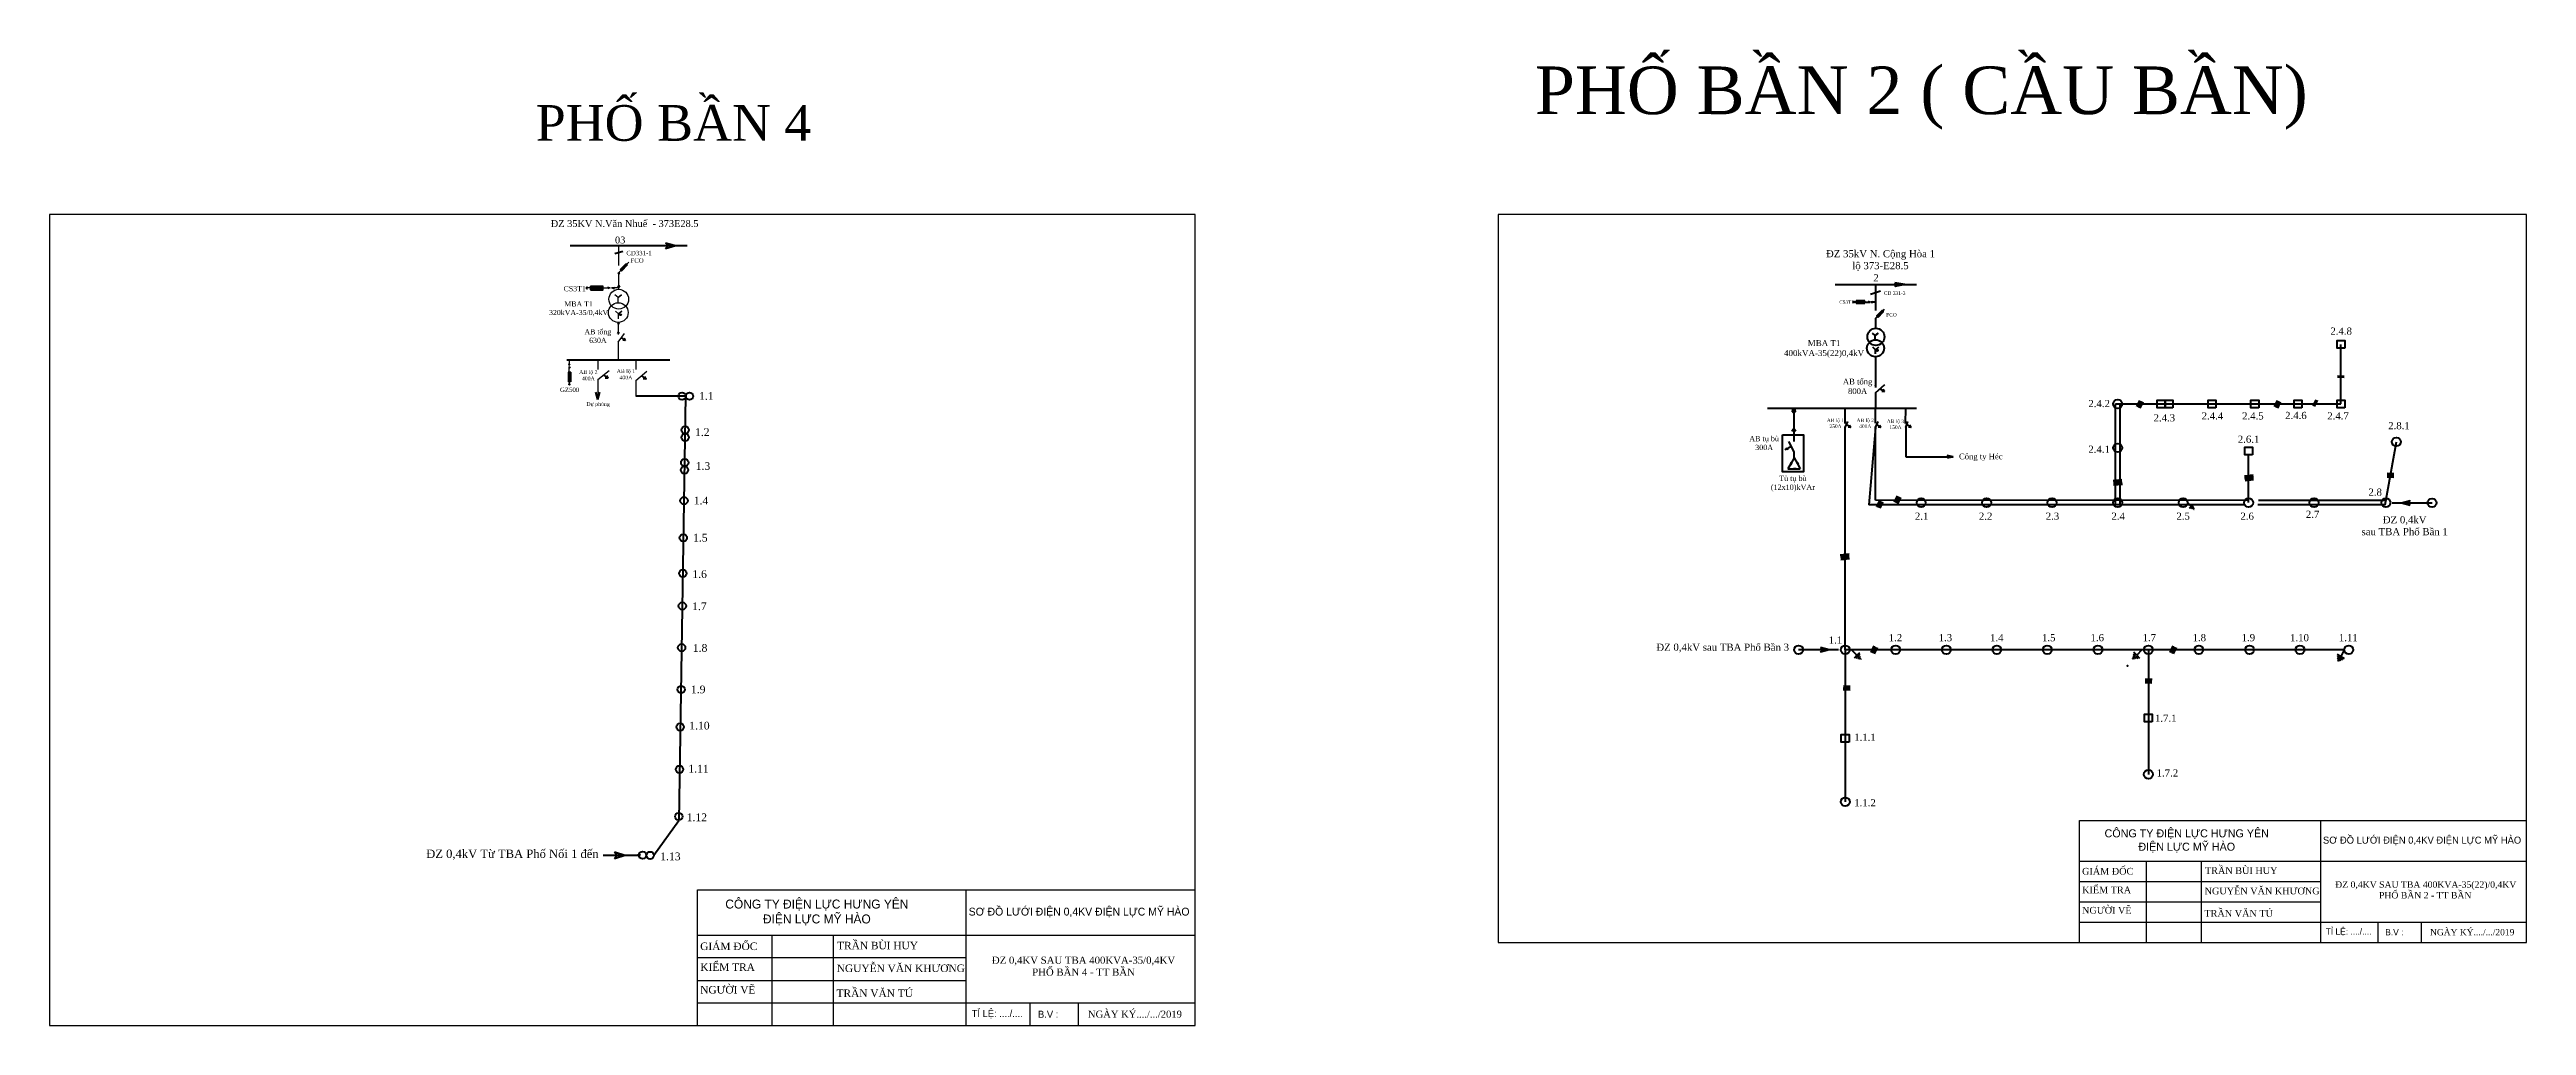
# Model space of a CAD drawing. Extents: x -2498 to 13808, y -1476 to 9052.
# Drawn here: x 2253 to 3294, y 3490 to 3900 of the extents above; entities that cross this region are included whole.
import ezdxf

# ---------------------------------------------------------------- set-up
doc = ezdxf.new("R2010")
doc.units = 0
doc.header["$LTSCALE"] = 0.08
doc.header["$MEASUREMENT"] = 0
doc.layers.get('0').update_dxf_attribs({"linetype": 'CONTINUOUS', "lineweight": 40})
doc.layers.add('CHU', color=50, linetype='CONTINUOUS')
doc.layers.add('Duong manh', color=8, linetype='CONTINUOUS')
doc.layers.add('khung', color=3, linetype='CONTINUOUS', lineweight=18)
doc.layers.add('NET DAM', color=6, linetype='CONTINUOUS', lineweight=25)
doc.styles.add('anh thong', font='times.ttf', dxfattribs={"height": 0.5})
doc.styles.get("Standard").update_dxf_attribs({"font": 'VHTEKN.TTF', "height": 2.5})

# ---------------------------------------------------------------- blocks, each defined once
blk = doc.blocks.new('khung')
at = {"layer": 'khung', "color": 5, "lineweight": -3, "ltscale": 4}
for p, q in [((630143, 2296299), (632881, 2296299)), ((630143, 2295554), (630143, 2296299)), ((631620, 2296299), (631620, 2295554)), ((630143, 2296051), (631457, 2296051)), ((630143, 2296051), (632881, 2296051)), ((630552, 2296051), (630552, 2295554)), ((630889, 2296051), (630889, 2295554)), ((630143, 2295927), (631620, 2295927)), ((630143, 2295802), (631620, 2295802)), ((630143, 2295678), (631512, 2295678)), ((630143, 2295678), (632881, 2295678)), ((631973, 2295554), (631973, 2295678)), ((632238, 2295554), (632238, 2295678))]:
    blk.add_line(p, q, dxfattribs=at)
blk.add_lwpolyline([(632881, 2300009), (626581, 2300009), (626581, 2295554), (632881, 2295554), (632881, 2300009)], dxfattribs=at)
at = {"layer": 'Duong manh', "color": 0, "lineweight": -3, "ltscale": 4}
for s, insert, char_height, width, attachment_point in [('{\\f.VnAvantH|b0|i0|c0|p34;C¤NG TY §IÖN LùC H¦NG Y£N\\P®iÖn lùc mü hµo}', (630800, 2296175), 49.14, 1314.33, 5), ('{\\f.VnAvantH|b0|i0|c0|p34;s¬ ®å l\xadíi ®iÖn 0,4kv ®iÖn lùc mü hµo}', (632242, 2296175), 43.05, 1423.67, 5), ('{\\fTimes New Roman|b0|i0|c0|p18; GIÁM ĐỐC}', (630143, 2295989), 41.37, 409.06, 4), ('{\\fTimes New Roman|b0|i0|c0|p18; TRẦN BÙI HUY}', (630896, 2295993), 41.37, 536.86, 4), ('{\\fTimes New Roman|b0|i0|c0|p18; NGƯỜI VẼ}', (630143, 2295750), 41.37, 409.06, 4), ('{\\f.VnAvantH|b0|i0|c0|p34; \\fTimes New Roman|b0|i0|c0|p18; KIỂM TRA}', (630128, 2295875), 41.37, 409.06, 4), ('{\\fTimes New Roman|b0|i0|c0|p18; NGUYỄN VĂN KHƯƠNG}', (630894, 2295868), 41.37, 717.25, 4), ('{\\f.VnAvantH|b0|i0|c0|p34; \\fTimes New Roman|b0|i0|c0|p18;TRẦN VĂN TÚ}', (630893, 2295731), 41.37, 536.86, 4), ('{\\f.VnAvantH|b0|i0|c0|p34; tØ lÖ: ..../....}', (631637, 2295616), 38.48, 301.49, 4), ('{\\fTimes New Roman|b0|i0|c0|p18;NGÀY KÝ..../.../2019}', (632549, 2295616), 38.48, 820.67, 5), ('{\\f.VnAvantH|b0|i0|c0|p34;b.v :}', (632072, 2295616), 38.48, 424.34, 5)]:
    blk.add_mtext(s, dxfattribs=dict(at, insert=insert, char_height=char_height, width=width, attachment_point=attachment_point))

msp = doc.modelspace()

# ---------------------------------------------------------------- hatches: boundary and pattern name
at = {"ltscale": 8}
h = msp.add_hatch(color=7, dxfattribs=at)
h.paths.add_polyline_path([(2982.8, 3731.7), (2984, 3731.7), (2983.8, 3732.1)])
h.paths.add_polyline_path([(2982.8, 3731.7), (2983.8, 3732.1), (2983.6, 3732.5)])
msp.add_hatch(color=256).paths.add_polyline_path([(2500.8, 3561.5, 1), (2501.5, 3561.5, 1)])

# ---------------------------------------------------------------- linework, layer by layer
for p, q in [((2472.3, 3817.4), (2521.5, 3817.4)), ((2494.4, 3814.9), (2491.1, 3813.9)), ((2512.3, 3818.6), (2516.6, 3817.4)), ((2512.3, 3818.6), (2513.5, 3817.4)), ((2512.3, 3816.2), (2516.6, 3817.4)), ((2512.3, 3816.2), (2513.5, 3817.4)), ((3003.8, 3801), (3038.1, 3801)), ((3021, 3790.1), (3021, 3801)), ((3033.1, 3801), (3028.9, 3801.7)), ((3028.9, 3801.7), (3029.5, 3801)), ((3033.1, 3801), (3028.9, 3800.2)), ((3028.9, 3800.2), (3029.5, 3801)), ((3011.5, 3793.6), (3011.5, 3793.8)), ((3011.6, 3793.5), (3011.6, 3794)), ((3011.7, 3793.3), (3011.7, 3794.2)), ((3012.7, 3793.7), (3011.7, 3793.7)), ((3016.3, 3794.2), (3012.7, 3794.2)), ((3012.7, 3793.2), (3012.7, 3794.2)), ((3016.3, 3793.7), (3012.7, 3793.7)), ((3013, 3793.2), (3013, 3794.2)), ((3013.4, 3793.2), (3013.4, 3794.2)), ((3013.7, 3793.2), (3013.7, 3794.2)), ((3014, 3793.2), (3014, 3794.2)), ((3014.3, 3793.2), (3014.3, 3794.2)), ((3014.7, 3793.2), (3014.7, 3794.2)), ((3015, 3793.2), (3015, 3794.2)), ((3015.3, 3793.2), (3015.3, 3794.2)), ((3016.3, 3793.2), (3015.7, 3794.2)), ((3015.7, 3793.2), (3016.3, 3794.2)), ((3015.7, 3793.2), (3015.7, 3794.2)), ((3016.3, 3793.2), (3016.3, 3794.2)), ((3016.3, 3793.7), (3018.4, 3793.7)), ((3018.4, 3793.7), (3017.8, 3793.9)), ((3018.4, 3793.7), (3017.8, 3793.5)), ((3022.9, 3798.3), (3018.7, 3796.9)), ((3018.9, 3793.7), (3019.5, 3793.9)), ((3021, 3793.7), (3018.9, 3793.7)), ((3018.9, 3793.7), (3019.5, 3793.5)), ((3021, 3782.7), (3021, 3786.9)), ((2470.9, 3769.5), (2514.1, 3769.5)), ((3020.8, 3770.7), (3020.8, 3757.8)), ((3216.4, 3750.9), (3216.4, 3775.9)), ((3217.8, 3762.5), (3214.9, 3762.6)), ((3217.8, 3762), (3214.9, 3762.1)), ((2483.9, 3752.8), (2483.1, 3755.8)), ((2483.9, 3752.8), (2484.8, 3755.8)), ((2520.8, 3754.2), (2499.9, 3754.2)), ((2975.5, 3749.2), (3038.1, 3749.2)), ((3008.1, 3742.7), (3008.1, 3749.2)), ((3020.8, 3755.6), (3020.8, 3749.2)), ((3020.8, 3742.9), (3020.8, 3749.2)), ((3022.8, 3757.3), (3024.6, 3756.1)), ((3024.6, 3756.1), (3023.5, 3756.2)), ((3024.6, 3756.1), (3024.1, 3757.1)), ((3033.4, 3742.7), (3033.5, 3749.2)), ((3121.7, 3750.9), (3216.4, 3750.9)), ((3121.7, 3708.5), (3121.7, 3750.9)), ((3123.6, 3708.5), (3123.6, 3750.9)), ((3131.8, 3752.4), (3130.5, 3749.8)), ((3132.2, 3752.2), (3131, 3749.6)), ((3132.7, 3752), (3131.4, 3749.3)), ((3133.1, 3751.8), (3131.9, 3749.1)), ((3189.6, 3752.4), (3188.3, 3749.8)), ((3190, 3752.2), (3188.8, 3749.6)), ((3190.5, 3752), (3189.2, 3749.3)), ((3190.9, 3751.8), (3189.7, 3749.1)), ((3205.9, 3752.7), (3204.6, 3750.1)), ((3206.4, 3752.5), (3205.1, 3749.9)), ((3008.1, 3647.7), (3008.1, 3741)), ((3008.6, 3742.3), (3010.4, 3741.1)), ((3010.4, 3741.1), (3009.3, 3741.2)), ((3010.4, 3741), (3009.9, 3742)), ((3020.8, 3741), (3018, 3708.5)), ((3020.8, 3710.5), (3020.8, 3741)), ((3021.3, 3742.3), (3023.1, 3741)), ((3023.1, 3741), (3022, 3741.2)), ((3023.1, 3741), (3022.6, 3742)), ((3033.5, 3741.1), (3033.5, 3728.7)), ((3034, 3742.3), (3035.8, 3741.1)), ((3035.8, 3741.1), (3034.7, 3741.2)), ((3035.8, 3741.1), (3035.3, 3742.1)), ((3033.5, 3728.7), (3053.3, 3728.7)), ((3177.6, 3709.5), (3177.6, 3729.6)), ((3235, 3708.5), (3239.7, 3735)), ((3124.4, 3719.1), (3120.7, 3718.7)), ((3124.4, 3718.4), (3120.8, 3718)), ((3124.5, 3717.8), (3120.9, 3717.4)), ((3124.6, 3717.1), (3120.9, 3716.8)), ((3179.5, 3721), (3175.9, 3720.6)), ((3179.6, 3720.3), (3175.9, 3719.9)), ((3179.6, 3719.7), (3176, 3719.3)), ((3179.7, 3719), (3176.1, 3718.7)), ((3238.7, 3721.6), (3235.8, 3721.7)), ((3238.7, 3721.1), (3235.8, 3721.2)), ((3238.7, 3720.6), (3235.8, 3720.7)), ((3238.7, 3720.1), (3235.8, 3720.2)), ((3176, 3708.5), (3018, 3708.5)), ((3177.6, 3710.4), (3020.8, 3710.5)), ((3022.5, 3710.4), (3021.3, 3707.7)), ((3023, 3710.1), (3021.7, 3707.5)), ((3023.4, 3709.9), (3022.2, 3707.3)), ((3023.9, 3709.7), (3022.6, 3707.1)), ((3029.9, 3712.3), (3028.7, 3709.7)), ((3030.4, 3712.1), (3029.1, 3709.5)), ((3030.9, 3711.9), (3029.6, 3709.2)), ((3031.3, 3711.7), (3030.1, 3709)), ((3151.9, 3709.5), (3153.5, 3707.9)), ((3153.5, 3707.9), (3152.7, 3707)), ((3153.8, 3707.6), (3153.2, 3706.9)), ((3153.5, 3707.9), (3154.4, 3708.7)), ((3154.1, 3707.3), (3153.7, 3706.9)), ((3153.8, 3707.6), (3154.5, 3708.2)), ((3154.1, 3707.3), (3154.6, 3707.7)), ((3154.4, 3707), (3154.2, 3706.8)), ((3154.4, 3707), (3154.6, 3707.2)), ((3154.6, 3706.8), (3154.7, 3706.8)), ((3154.6, 3706.8), (3154.6, 3706.7)), ((3235, 3708.5), (3181.5, 3708.5)), ((3235.4, 3710.4), (3181.7, 3710.4)), ((3238, 3709.4), (3254.7, 3709.4)), ((3241.8, 3709.4), (3245.5, 3710.4)), ((3241.8, 3709.4), (3245.5, 3708.4)), ((3245.5, 3710.4), (3244.5, 3709.4)), ((3245.5, 3708.4), (3244.5, 3709.4)), ((3009.7, 3687.8), (3006, 3687.4)), ((3009.7, 3687.1), (3006.1, 3686.7)), ((3009.8, 3686.5), (3006.2, 3686.1)), ((3009.9, 3685.9), (3006.2, 3685.5)), ((3005.2, 3647.7), (2988.5, 3647.7)), ((3001.3, 3647.7), (2997.7, 3648.7)), ((2997.7, 3648.7), (2998.7, 3647.7)), ((3001.3, 3647.7), (2997.7, 3646.7)), ((2997.7, 3646.7), (2998.7, 3647.7)), ((3217.8, 3647.7), (3008.1, 3647.7)), ((3008.1, 3647.7), (3008.1, 3583.9)), ((3026.6, 3647.7), (3010.8, 3647.7)), ((3010.8, 3647.7), (3013, 3645.4)), ((3013, 3645.4), (3011.8, 3644.2)), ((3013.4, 3645), (3012.5, 3644.1)), ((3013, 3645.4), (3014.2, 3646.6)), ((3013.9, 3644.5), (3013.3, 3643.9)), ((3013.4, 3645), (3014.4, 3645.9)), ((3013.9, 3644.5), (3014.5, 3645.1)), ((3014.3, 3644.1), (3014, 3643.8)), ((3014.3, 3644.1), (3014.6, 3644.4)), ((3014.6, 3643.8), (3014.5, 3643.7)), ((3014.6, 3643.8), (3014.7, 3643.9)), ((3020.1, 3649.3), (3018.8, 3646.6)), ((3020.6, 3649.1), (3019.3, 3646.4)), ((3021, 3648.8), (3019.8, 3646.2)), ((3021.5, 3648.6), (3020.2, 3646)), ((3047.9, 3647.7), (3032, 3647.7)), ((3069.1, 3647.7), (3053.2, 3647.7)), ((3090.4, 3647.7), (3074.5, 3647.7)), ((3111.6, 3647.7), (3095.7, 3647.7)), ((3132.8, 3647.7), (3116.9, 3647.7)), ((3129, 3643.9), (3128.9, 3644)), ((3129.3, 3644.2), (3129, 3644.5)), ((3129, 3643.9), (3129.1, 3643.8)), ((3129.7, 3644.6), (3129.1, 3645.2)), ((3130.1, 3645), (3129.2, 3645.9)), ((3129.3, 3644.2), (3129.6, 3643.9)), ((3130.6, 3645.4), (3129.4, 3646.7)), ((3129.7, 3644.6), (3130.3, 3644)), ((3130.1, 3645), (3131.1, 3644.1)), ((3132.8, 3647.7), (3130.6, 3645.4)), ((3130.6, 3645.4), (3131.8, 3644.2)), ((3135.5, 3647.7), (3135.5, 3617.5)), ((3154.1, 3647.7), (3138.2, 3647.7)), ((3145.8, 3649.3), (3144.5, 3646.6)), ((3146.2, 3649.1), (3145, 3646.4)), ((3146.7, 3648.8), (3145.4, 3646.2)), ((3147.2, 3648.6), (3145.9, 3646)), ((3175.3, 3647.7), (3159.4, 3647.7)), ((3196.5, 3647.7), (3180.7, 3647.7)), ((3216.3, 3644.9), (3214.8, 3645.7)), ((3216, 3644.3), (3214.9, 3645)), ((3215.7, 3643.8), (3214.9, 3644.2)), ((3215.4, 3643.3), (3215, 3643.5)), ((3215.4, 3643.3), (3215.8, 3643.1)), ((3215.7, 3643.8), (3216.4, 3643.4)), ((3216, 3644.3), (3217.1, 3643.7)), ((3217.8, 3647.7), (3216.3, 3644.9)), ((3216.3, 3644.9), (3217.8, 3644.1)), ((3137.1, 3635.2), (3134.1, 3635.3)), ((3137, 3634.7), (3134.1, 3634.8)), ((3137, 3634.2), (3134.1, 3634.3)), ((3137, 3633.7), (3134.1, 3633.8)), ((3215.2, 3642.9), (3215.1, 3643)), ((3215.2, 3642.9), (3215.3, 3642.9)), ((3010.2, 3631.3), (3007.2, 3631.4)), ((3010.2, 3630.8), (3007.2, 3630.9)), ((3010.2, 3632.3), (3007.3, 3632.4)), ((3010.2, 3631.8), (3007.3, 3631.9)), ((3135.5, 3617.5), (3135.5, 3595.4)), ((2486.1, 3561.5), (2501.2, 3561.5)), ((2490.9, 3562.9), (2495.2, 3561.5)), ((2490.9, 3562.9), (2492, 3561.5)), ((2490.9, 3560.1), (2495.2, 3561.5)), ((2490.9, 3560.1), (2492, 3561.5))]:
    msp.add_line(p, q)
at = {"color": 0, "lineweight": 30}
for p, q in [((2492.7, 3809.1), (2492.7, 3817.4)), ((2492.7, 3806.1), (2496.9, 3810.5)), ((2493.2, 3805.8), (2492.3, 3805.8)), ((2492.3, 3805.8), (2492.7, 3805.2)), ((2492.3, 3800), (2492.7, 3800.6)), ((2493.2, 3800), (2492.3, 3800)), ((2492.7, 3799), (2492.7, 3806.1)), ((2492.7, 3805.2), (2493.2, 3805.8)), ((2492.7, 3800.6), (2493.2, 3800)), ((2492.5, 3795.6), (2491.1, 3796.8)), ((2492.6, 3788.7), (2491.3, 3789.9)), ((2492.5, 3795.6), (2493.9, 3796.8)), ((2493.9, 3796.8), (2492.5, 3795.6)), ((2492.5, 3793.6), (2492.5, 3795.6)), ((2492.6, 3788.7), (2494, 3789.9)), ((2494, 3789.9), (2492.6, 3788.7)), ((2493, 3784.9), (2492.1, 3784.9)), ((2492.1, 3784.9), (2492.5, 3784.4)), ((2492.1, 3780.6), (2492.5, 3781.2)), ((2493, 3780.6), (2492.1, 3780.6)), ((2492.5, 3785.2), (2492.5, 3780.1)), ((2492.5, 3784.4), (2493, 3784.9)), ((2492.5, 3781.2), (2493, 3780.6)), ((2492.5, 3776.8), (2495.1, 3780.5)), ((2492.6, 3786.7), (2492.6, 3788.7)), ((2483.9, 3769.5), (2483.9, 3765.4)), ((2492.5, 3776.8), (2492.5, 3769.5)), ((2499.9, 3769.5), (2499.9, 3765.4)), ((2483.9, 3761.2), (2488.6, 3765)), ((2483.9, 3761.2), (2483.9, 3752.8)), ((2499.9, 3760.8), (2504.5, 3764.7)), ((2499.9, 3760.8), (2499.9, 3754.2))]:
    msp.add_line(p, q, dxfattribs=at)
at = {"lineweight": 30}
for p, q in [((2479.1, 3799.4), (2479.1, 3799.7)), ((2479.2, 3799.2), (2479.2, 3799.9)), ((2479.4, 3798.9), (2479.4, 3800.2)), ((2480.8, 3799.6), (2479.4, 3799.6)), ((2486.1, 3800.3), (2480.8, 3800.3)), ((2480.8, 3798.8), (2480.8, 3800.3)), ((2486.1, 3799.6), (2480.8, 3799.6)), ((2481.3, 3798.8), (2481.3, 3800.3)), ((2481.8, 3798.8), (2481.8, 3800.3)), ((2482.3, 3798.8), (2482.3, 3800.3)), ((2482.7, 3798.8), (2482.7, 3800.3)), ((2483.2, 3798.8), (2483.2, 3800.3)), ((2483.7, 3798.8), (2483.7, 3800.3)), ((2484.2, 3798.8), (2484.2, 3800.3)), ((2484.6, 3798.8), (2484.6, 3800.3)), ((2486.1, 3798.8), (2485.1, 3800.3)), ((2485.1, 3798.8), (2486.1, 3800.3)), ((2485.1, 3798.8), (2485.1, 3800.3)), ((2486.1, 3798.8), (2486.1, 3800.3)), ((2486.1, 3799.6), (2489.1, 3799.6)), ((2489.1, 3799.6), (2488.1, 3799.9)), ((2489.1, 3799.6), (2488.1, 3799.2)), ((2489.7, 3799.6), (2490.7, 3799.9)), ((2492.7, 3799.6), (2489.7, 3799.6)), ((2489.7, 3799.6), (2490.7, 3799.2)), ((2471.9, 3769.5), (2471.9, 3767.1)), ((2471.4, 3764.3), (2471.4, 3760.2)), ((2472.5, 3764.3), (2471.4, 3763.5)), ((2472.5, 3763.5), (2471.4, 3764.3)), ((2472.5, 3764.3), (2471.4, 3764.3)), ((2472.5, 3763.5), (2471.4, 3763.5)), ((2472.5, 3763.1), (2471.4, 3763.1)), ((2472.5, 3762.8), (2471.4, 3762.8)), ((2472.5, 3762.4), (2471.4, 3762.4)), ((2472.5, 3762), (2471.4, 3762)), ((2472.5, 3761.7), (2471.4, 3761.7)), ((2472.5, 3761.3), (2471.4, 3761.3)), ((2472.5, 3760.9), (2471.4, 3760.9)), ((2472.5, 3760.5), (2471.4, 3760.5)), ((2472.5, 3760.2), (2471.4, 3760.2)), ((2472.4, 3759.1), (2471.4, 3759.1)), ((2471.9, 3767.1), (2471.7, 3767.8)), ((2471.9, 3766.6), (2471.7, 3765.9)), ((2472.2, 3758.9), (2471.7, 3758.9)), ((2472, 3758.8), (2471.8, 3758.8)), ((2471.9, 3767.1), (2472.2, 3767.8)), ((2471.9, 3764.3), (2471.9, 3766.6)), ((2471.9, 3766.6), (2472.2, 3765.9)), ((2471.9, 3764.3), (2471.9, 3760.2)), ((2471.9, 3760.2), (2471.9, 3759.1))]:
    msp.add_line(p, q, dxfattribs=at)
at = {"color": 0, "linetype": 'Continuous', "lineweight": 40, "ltscale": 8}
for p, q in [((2480.8, 3798.8), (2486.1, 3798.8)), ((2472.5, 3760.2), (2472.5, 3764.3))]:
    msp.add_line(p, q, dxfattribs=at)
at = {"color": 0, "linetype": 'Continuous', "ltscale": 8}
msp.add_line((3012.7, 3793.2), (3016.3, 3793.2), dxfattribs=at)
at = {"color": 0}
for p, q in [((3021, 3786.9), (3024.6, 3790.7)), ((3020.7, 3779.7), (3019.6, 3780.7)), ((3020.7, 3779.7), (3022, 3780.7)), ((3022, 3780.7), (3020.7, 3779.7)), ((3020.7, 3778), (3020.7, 3779.7)), ((3020.8, 3773.7), (3019.7, 3774.7)), ((3020.9, 3770.5), (3020.7, 3770.5)), ((3020.7, 3770.5), (3020.8, 3770.3)), ((3020.8, 3773.7), (3022.1, 3774.7)), ((3022.1, 3774.7), (3020.8, 3773.7)), ((3020.8, 3772), (3020.8, 3773.7)), ((3020.8, 3770.3), (3020.9, 3770.5)), ((3020.8, 3758.6), (3020.6, 3758.4)), ((3020.6, 3758.4), (3020.9, 3758.4)), ((3020.8, 3755.6), (3024.8, 3759.1)), ((3020.9, 3758.4), (3020.8, 3758.6)), ((3053.4, 3728.7), (3051, 3729.3)), ((3053.4, 3728.7), (3051, 3728.1))]:
    msp.add_line(p, q, dxfattribs=at)
at = {"lineweight": 53}
for p, q in [((2493.8, 3778.7), (2495.4, 3777.6)), ((2495.5, 3777.5), (2495, 3778.5)), ((2495.5, 3777.5), (2494.4, 3777.7)), ((2486.2, 3763.1), (2488.3, 3761.7)), ((2488.3, 3761.7), (2487, 3761.8)), ((2488.3, 3761.7), (2487.7, 3762.8)), ((2502.2, 3762.7), (2504.2, 3761.3)), ((2504.3, 3761.3), (2503, 3761.4)), ((2504.2, 3761.3), (2503.7, 3762.4))]:
    msp.add_line(p, q, dxfattribs=at)
at = {"linetype": 'ByBlock'}
for p in [(2520.8, 3754.2), (2507.4, 3561.5)]:
    msp.add_line(p, (2517.9, 3576.1), dxfattribs=at)
at = {"color": 7}
for p, q in [((2987.4, 3748.2), (2985.7, 3748.2)), ((2985.7, 3748.2), (2986.5, 3747.2)), ((2986.5, 3747.2), (2987.4, 3748.2)), ((2985.7, 3739.6), (2986.5, 3740.6)), ((2987.4, 3739.6), (2985.7, 3739.6)), ((2986.5, 3740.6), (2987.4, 3739.6))]:
    msp.add_line(p, q, dxfattribs=at)
at = {"color": 7, "ltscale": 8}
for p, q in [((2986.5, 3749.2), (2986.5, 3735.1)), ((2985.5, 3733), (2982.8, 3731.7)), ((2982.8, 3731.7), (2983.6, 3732.5)), ((2983.6, 3732.5), (2984, 3731.7)), ((2986.6, 3730.8), (2984.4, 3735.2)), ((2986.6, 3728.3), (2985.4, 3726.1)), ((2986.6, 3728.3), (2986.6, 3730.8)), ((2986.6, 3728.3), (2987.9, 3726.1)), ((2985.2, 3725.8), (2984, 3723.7)), ((2984, 3723.7), (2986.6, 3723.7)), ((2984.9, 3726), (2985.6, 3725.7)), ((2985, 3726.3), (2985.8, 3725.9)), ((2986.6, 3724.1), (2986.6, 3723.3)), ((2986.6, 3723.7), (2986.6, 3723.7)), ((2987, 3724.1), (2987, 3723.3)), ((2987, 3723.7), (2989.2, 3723.7)), ((2988.2, 3726.3), (2987.5, 3725.9)), ((2988.4, 3726), (2987.7, 3725.7)), ((2988, 3725.8), (2989.2, 3723.7))]:
    msp.add_line(p, q, dxfattribs=at)
at = {"linetype": 'Continuous', "ltscale": 8}
for p, q in [((3008.1, 3741), (3009.2, 3743.5)), ((3020.8, 3741), (3021.9, 3743.5)), ((3033.5, 3741.1), (3034.4, 3743.6))]:
    msp.add_line(p, q, dxfattribs=at)
at = {"color": 0, "lineweight": 30}
msp.add_lwpolyline([(2493.8, 3806.7), (2496.3, 3809.3), (2495.7, 3809.8), (2493.3, 3807.3)], close=True, dxfattribs=at)
at = {"color": 0}
msp.add_lwpolyline([(3021.9, 3787.4), (3024.1, 3789.6), (3023.6, 3790.1), (3021.4, 3787.9)], close=True, dxfattribs=at)
for points in [[(3218, 3774.3), (3214.8, 3774.3), (3214.8, 3777.5), (3218, 3777.5)], [(3142.5, 3749.3), (3139.2, 3749.3), (3139.2, 3752.5), (3142.5, 3752.5)], [(3145.8, 3749.3), (3142.5, 3749.3), (3142.5, 3752.5), (3145.8, 3752.5)], [(3163.8, 3749.3), (3160.6, 3749.3), (3160.6, 3752.5), (3163.8, 3752.5)], [(3181.9, 3749.3), (3178.6, 3749.3), (3178.6, 3752.5), (3181.9, 3752.5)], [(3200, 3749.3), (3196.7, 3749.3), (3196.7, 3752.5), (3200, 3752.5)], [(3218, 3749.3), (3214.8, 3749.3), (3214.8, 3752.5), (3218, 3752.5)], [(3179.2, 3729.6), (3176, 3729.6), (3176, 3732.8), (3179.2, 3732.8)], [(3009.7, 3608.9), (3006.4, 3608.9), (3006.4, 3612.1), (3009.7, 3612.1)], [(3137.1, 3617.5), (3133.9, 3617.5), (3133.9, 3620.7), (3137.1, 3620.7)]]:
    msp.add_lwpolyline(points, close=True)
at = {"color": 7, "ltscale": 8}
msp.add_lwpolyline([(2981.7, 3738), (2990.6, 3738), (2990.6, 3722.4), (2981.7, 3722.4)], close=True, dxfattribs=at)
at = {"color": 0, "lineweight": 30}
for centre, radius in [((2492.5, 3789.3), 4.14), ((2492.7, 3794.9), 4.14), ((2493.4, 3788.4), 0.396)]:
    msp.add_circle(centre, radius, dxfattribs=at)
at = {"color": 0}
for centre, radius in [((3021, 3779.1), 3.59), ((3020.8, 3774.3), 3.59), ((3021.5, 3773.4), 0.344)]:
    msp.add_circle(centre, radius, dxfattribs=at)
for centre, radius in [((2519.3, 3754.2), 1.55), ((2522.4, 3754.2), 1.55), ((2520.6, 3740), 1.55), ((2520.6, 3736.9), 1.55), ((2520.4, 3726.3), 1.55), ((2520.3, 3723.2), 1.55), ((2520.1, 3710.3), 1.55), ((2519.8, 3694.7), 1.55), ((2519.6, 3679.8), 1.55), ((2519.4, 3666.1), 1.55), ((2519.1, 3648.6), 1.55), ((2518.9, 3631), 1.55), ((2518.5, 3615.3), 1.55), ((2518.2, 3597.5), 1.55), ((2517.9, 3577.7), 1.55), ((2501.2, 3561.5), 0.345), ((2502.7, 3561.5), 1.55), ((2505.9, 3561.4), 1.55)]:
    msp.add_circle(centre, radius)
at = {"linetype": 'Continuous', "ltscale": 8}
for centre in [(3122.6, 3750.9), (3239.7, 3735), (3122.6, 3732.5), (3040, 3709.5), (3067.5, 3709.5), (3095, 3709.5), (3122.6, 3709.5), (3150.1, 3709.5), (3177.6, 3709.5), (3205.1, 3709.5), (3235.3, 3709.5), (3254.7, 3709.4), (2988.5, 3647.7), (3008.1, 3647.7), (3029.3, 3647.7), (3050.6, 3647.7), (3071.8, 3647.7), (3093, 3647.7), (3114.3, 3647.7), (3135.5, 3647.7), (3156.7, 3647.7), (3178, 3647.7), (3199.2, 3647.7), (3219.7, 3647.7), (3135.5, 3595.4), (3008.1, 3583.9)]:
    msp.add_circle(centre, 1.87, dxfattribs=at)
for p in [(3153.8, 3707.6), (3154.1, 3707.3), (3154.4, 3707), (3013.4, 3645), (3013.9, 3644.5), (3014.3, 3644.1), (3129.3, 3644.2), (3129.7, 3644.6), (3215.4, 3643.3), (3215.7, 3643.8), (3216, 3644.3), (3126.7, 3641)]:
    msp.add_point(p)

# ---------------------------------------------------------------- block references
at = {"layer": 'NET DAM', "color": 7}
for p, xscale, yscale, zscale in [((-45632.5, -171946.1), 0.07642427760038117, 0.07642427760038117, 0.07642427760038117), ((-40115.8, -153930.2), 0.06859131840019472, 0.06859131840019472, 0.06859131840019472)]:
    msp.add_blockref('khung', p, dxfattribs=dict(at, xscale=xscale, yscale=yscale, zscale=zscale))

# ---------------------------------------------------------------- texts
at = {"color": 0, "linetype": 'Continuous', "lineweight": 30, "ltscale": 10}
for s, insert, char_height, width, attachment_point in [('{\\fTimes New Roman|b0|i0|c0|p18;PHỐ BẦN 2 ( CẦU BẦN)}', (2877.7, 3892.6), 20, 419.735, 1), ('{\\fTimes New Roman|b0|i0|c0|p18;PHỐ BẦN 4}', (2515.7, 3876.4), 15, 148.887, 2), ('\\pi28.6;{\\fTimes New Roman|b0|i0|c238|p18;Đ\\fTimes New Roman|b0|i0|c0|p18;Z 0,4KV SAU TBA 400KVA-35(22)/0,4KV \\P\\pi46.99;PHỐ BẦN 2 - TT BẦN}', (3185.4, 3550.5), 2.7, 133.627, 1), ('{\\fTimes New Roman|b0|i0|c238|p18;Đ\\fTimes New Roman|b0|i0|c0|p18;Z 0,4KV SAU TBA 400KVA-35/0,4KV \\PPHỐ BẦN 4 - TT BẦN}', (2688, 3518.9), 3, 148.887, 2)]:
    msp.add_mtext(s, dxfattribs=dict(at, insert=insert, char_height=char_height, width=width, attachment_point=attachment_point))
at = {"color": 0, "lineweight": 30, "style": 'anh thong'}
for s, insert, char_height, width, attachment_point in [('{\\fTimes New Roman|b0|i0|c238|p18;Đ}Z 35KV N.Văn Nhuế  - 373E28.5', (2464.1, 3828.1), 2.88, 144.72, 1), ('03', (2491.1, 3821.2), 2.88, 35.082, 1), ('CD331-1', (2495.9, 3815.2), 1.87, 35.082, 1), ('FCO', (2497.6, 3812.1), 1.87, 35.082, 1), ('CS3T1', (2469.5, 3800.4), 2.16, 46.752, 1), ('MBA T1\\P320kVA-35/0,4kV', (2475.8, 3794), 2.16, 106.524, 2), ('AB tổng\\P630A', (2483.9, 3782.3), 2.16, 49.398, 2), ('GZ500', (2468, 3757.8), 1.87, 60.778, 1), ('AB lộ 2\\P400A', (2479.9, 3765.1), 1.6, 49.398, 2), ('AB lộ 1\\P400A', (2495.7, 3765.5), 1.6, 49.398, 2), ('Dự phòng', (2484, 3751.7), 1.6, 49.398, 2), ('1.1', (2526.4, 3755.9), 3.25, 54.869, 1), ('1.2', (2524.7, 3740.7), 3.25, 54.869, 1), ('1.3', (2525, 3726.5), 3.25, 54.869, 1), ('1.4', (2524.2, 3712), 3.25, 54.869, 1), ('1.5', (2523.9, 3696.4), 3.25, 54.869, 1), ('1.6', (2523.6, 3681.1), 3.25, 54.869, 1), ('1.7', (2523.5, 3667.6), 3.25, 54.869, 1), ('1.8', (2523.8, 3650.1), 3.25, 54.869, 1), ('1.9', (2523, 3632.7), 3.25, 54.869, 1), ('1.10', (2522.3, 3617.5), 3.25, 54.869, 1), ('1.11', (2521.9, 3599.4), 3.25, 54.869, 1), ('1.12', (2521.2, 3579), 3.25, 54.869, 1), ('1.13', (2510.1, 3562.6), 3.25, 54.869, 1)]:
    msp.add_mtext(s, dxfattribs=dict(at, insert=insert, char_height=char_height, width=width, attachment_point=attachment_point))
at = {"color": 0, "style": 'anh thong'}
for s, insert, char_height, width, attachment_point in [('\\pxqc;ĐZ 35kV N. Cộng Hòa 1\\Plộ 373-E28.5', (2960.1, 3815.5), 3, 125.625, 1), ('2', (3019.9, 3805.4), 3, 57.9, 1), ('CS3T1', (3005.6, 3794.4), 1.4, 32.467, 1), ('CD 331-3', (3024.3, 3798.2), 1.5, 30.453, 1), ('FCO', (3025.3, 3789.1), 1.5, 30.453, 1), ('MBA T1\\P400kVA-35(22)0,4kV', (2999.2, 3777.7), 2.5, 92.469, 2), ('AB tổng\\P800A', (3013.3, 3761.5), 2.4, 42.88, 2), ('AB lộ 1\\P250A', (3004, 3744.8), 1.5, 42.88, 2), ('AB lộ 2\\P400A', (3016.5, 3744.8), 1.5, 42.88, 2), ('AB lộ 3\\P150A', (3029.2, 3744.4), 1.5, 42.88, 2), ('Công ty Héc', (3055.9, 3730.1), 2.4, 30.453, 1)]:
    msp.add_mtext(s, dxfattribs=dict(at, insert=insert, char_height=char_height, width=width, attachment_point=attachment_point))
at = {"char_height": 3, "attachment_point": 2, "style": 'anh thong'}
for s, insert, width in [('2.4.8', (3216.5, 3783), 30.016), ('2.4.2', (3114.8, 3752.6), 30.016), ('2.4.4', (3162.4, 3747.4), 30.016), ('2.4.5', (3179.4, 3747.4), 30.016), ('2.4.6', (3197.5, 3747.6), 30.016), ('2.4.7', (3215.2, 3747.4), 30.016), ('2.4.3', (3142.2, 3746.6), 30.016), ('2.6.1', (3177.6, 3737.6), 30.016), ('2.8.1', (3240.8, 3743.3), 30.016), ('2.4.1', (3114.8, 3733.4), 30.016), ('2.7', (3204.5, 3706.1), 30.016), ('2.8', (3230.8, 3715.4), 30.016), ('2.1', (3040.2, 3705.3), 30.016), ('2.2', (3067.1, 3705.3), 30.016), ('2.3', (3095.2, 3705.3), 30.016), ('2.4', (3122.8, 3705.3), 30.016), ('2.5', (3150.1, 3705.3), 30.016), ('2.6', (3177, 3705.3), 30.016), ('ĐZ 0,4kV \\Psau TBA Phố Bần 1', (3243.2, 3703.8), 66.569), ('1.2', (3029.2, 3654.3), 30.016), ('1.3', (3050.2, 3654.3), 30.016), ('1.4', (3071.8, 3654.3), 30.016), ('1.5', (3093.6, 3654.3), 30.016), ('1.6', (3114, 3654.3), 30.016), ('1.7', (3135.9, 3654.3), 30.016), ('1.8', (3156.9, 3654.3), 30.016), ('1.9', (3177.5, 3654.3), 30.016), ('1.10', (3199, 3654.3), 30.016), ('1.11', (3219.5, 3654.3), 30.016), ('ĐZ 0,4kV sau TBA Phố Bần 3', (2956.6, 3650.3), 66.569), ('1.1', (3004, 3653.3), 30.016), ('1.1.1', (3016.4, 3612.5), 30.016), ('1.7.1', (3142.8, 3620.5), 30.016), ('1.7.2', (3143.5, 3597.5), 30.016), ('1.1.2', (3016.4, 3585), 30.016)]:
    msp.add_mtext(s, dxfattribs=dict(at, insert=insert, width=width))
at = {"color": 7, "ltscale": 8, "attachment_point": 2, "style": 'anh thong'}
for s, insert, char_height, width in [('AB tụ bù\\P300A', (2974, 3737.5), 2.23, 72.518), ('Tủ tụ bù\\P(12x10)kVAr', (2986.1, 3720.8), 2.231, 44.132)]:
    msp.add_mtext(s, dxfattribs=dict(at, insert=insert, char_height=char_height, width=width))
at = {"layer": 'CHU', "color": 0, "insert": (2448, 3559.5), "char_height": 3.5, "width": 77.536, "attachment_point": 8}
msp.add_mtext('\\A1;{\\fTimes New Roman|b0|i0|c0|p18;ĐZ 0,4kV Từ TBA Phố Nối 1 đến}', dxfattribs=at)

doc.saveas('drawing.dxf')
